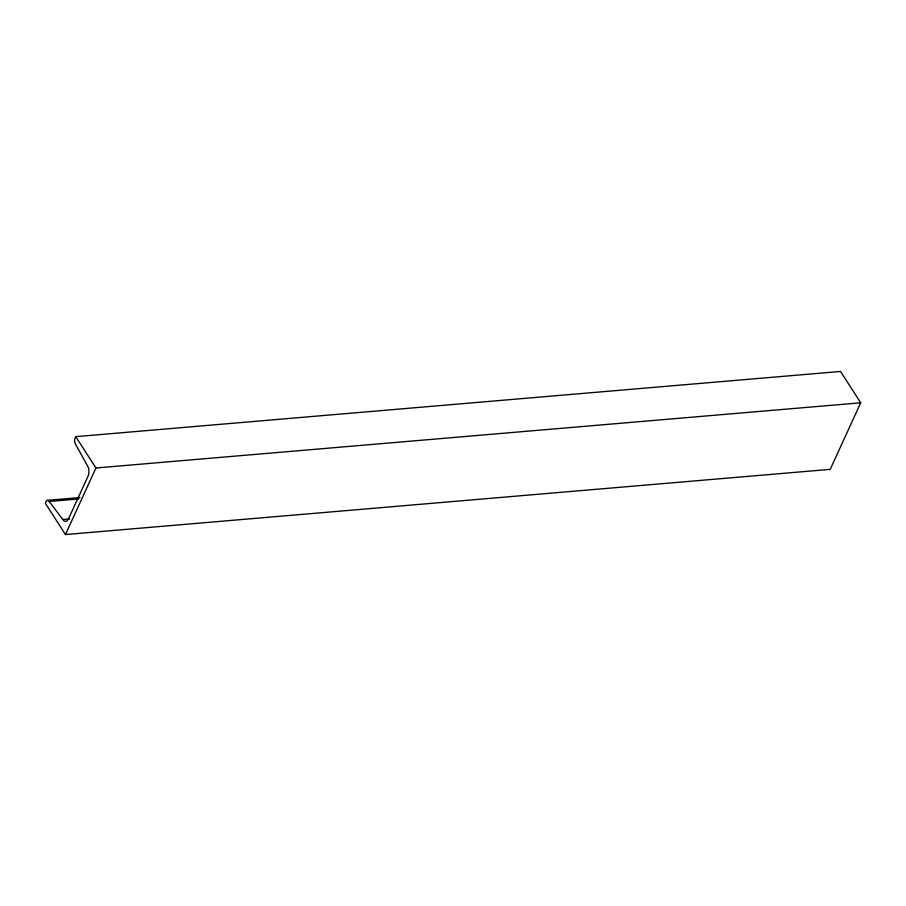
<?xml version="1.0" encoding="UTF-8"?>
<svg xmlns="http://www.w3.org/2000/svg" width="906" height="906" viewBox="0 0 906 906"><rect width="100%" height="100%" fill="white"/><g stroke="black" fill="none" stroke-linecap="round" stroke-linejoin="round"><path stroke-width="1.36" d="M75.776 436.647L75.051 438.221A4.122 2.254 85.1 0 0 75.492 444.042L88.244 467.213A7.814 4.27 85.1 0 1 87.871 476.556L68.686 518.459A7.814 4.27 85.1 0 1 63.748 520.712L49.207 501.46A4.122 2.254 85.1 0 0 46.025 501.63L45.3 503.204L65.459 534.551L830.224 469.353L860.7 402.796L840.542 371.449L75.776 436.647L95.934 467.983L65.459 534.551M95.934 467.983L860.7 402.796M47.52 500.339L79.921 497.575M49.207 501.46L78.788 498.934M62.65 519.523L69.694 518.923"/></g></svg>
